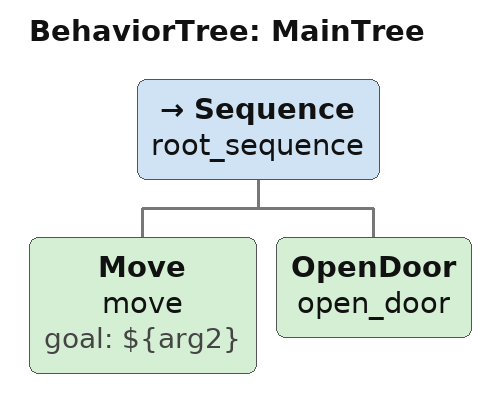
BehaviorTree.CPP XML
<root main_tree_to_execute = "MainTree" >
    <BehaviorTree ID="MainTree">
       <Sequence name="root_sequence">
           <Move    name="move" goal="${arg2}"/>
           <OpenDoor name="open_door"/>
       </Sequence>
    </BehaviorTree>
</root>
